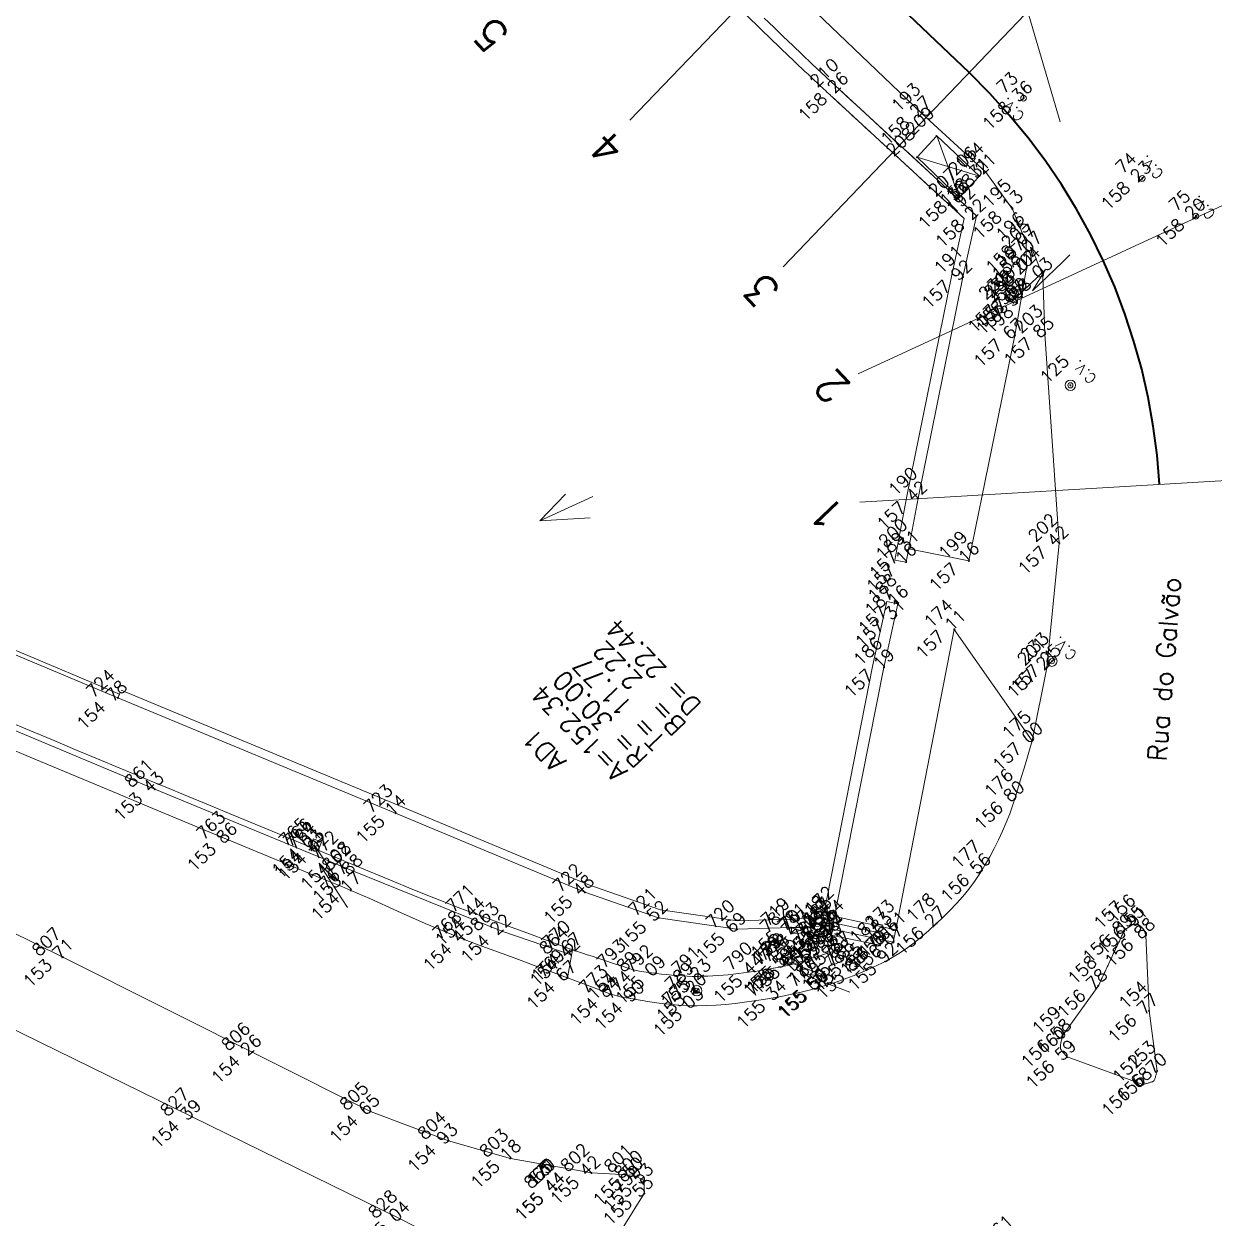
# Model space of a CAD drawing. Header units: millimetres. Extents: x -16 to 1007, y 828 to 1356.
# Drawn here: x 825.4 to 883, y 867.8 to 925.5 of the extents above; entities that cross this region are included whole.
import ezdxf
from ezdxf.enums import TextEntityAlignment as Align

# ---------------------------------------------------------------- set-up
doc = ezdxf.new("R2010")
doc.units = ezdxf.units.MM
doc.header["$LTSCALE"] = 4
doc.linetypes.add('CONTINUOUS1', pattern=[0, 0, 0])
doc.linetypes.add('DGN4', pattern=[16.364154, 8.182077, -4.091038, 0, -4.091038])
doc.layers.get('0').update_dxf_attribs({"linetype": 'CONTINUOUS1', "lineweight": 0})
for name, color, linetype, lineweight in [('10', 7, 'CONTINUOUS1', 0), ('11', 7, 'CONTINUOUS1', 0), ('12', 7, 'CONTINUOUS1', 0), ('13', 7, 'CONTINUOUS1', 0), ('2', 7, 'CONTINUOUS1', 0), ('Level 1', 7, 'Continuous', 0)]:
    doc.layers.add(name, color=color, linetype=linetype, lineweight=lineweight)
for name, color, linetype, lineweight, true_color in [('19', 4, 'CONTINUOUS1', 0, 0x00ffff), ('20', 4, 'CONTINUOUS1', 0, 0x00ffff), ('51', 1, 'CONTINUOUS1', 0, 0xff0000), ('52', 2, 'CONTINUOUS1', 0, 0xffff00), ('53', 3, 'CONTINUOUS1', 0, 0x00ff00), ('6', 2, 'CONTINUOUS1', 0, 0xffff00), ('9', 1, 'CONTINUOUS1', 0, 0xff0000)]:
    doc.layers.add(name, color=color, linetype=linetype, lineweight=lineweight, true_color=true_color)
doc.styles.get("Standard").update_dxf_attribs({"font": 'txt_____.ttf'})

# ---------------------------------------------------------------- blocks, each defined once
blk = doc.blocks.new('anonymous21')
at = {"layer": 'Level 1', "color": 7}
for s, p in [('D= 22.44', (2.8, 2.499)), ('B=  2.22', (2.115, 1.481)), ('T= 11.77', (1.132, 0.771)), ('R= 30.00', (0.223, -0.015)), ('A=152.34', (-0.796, -0.687)), ('AD1 ', (-2.711, -1.296))]:
    blk.add_text(s, height=0.9, rotation=134, dxfattribs=at).set_placement(p, align=Align.CENTER)
blk = doc.blocks.new('anonymous23')
at = {"layer": '11', "color": 7, "flags": 128}
blk.add_lwpolyline([(-1.065, -1.062), (0.374, 0.327), (-0.244, -0.701), (1.194, 0.688), (1.554, 1.035)], dxfattribs=at)
at = {"layer": '11', "color": 7, "linetype": 'CONTINUOUS1'}
blk.add_lwpolyline([(-1.315, -0.804), (-1.385, -1.21), (-0.989, -1.279), (-0.918, -0.874), (-1.315, -0.804)], close=True, dxfattribs=at)
blk.add_circle((-1.152, -1.042), 0.0892, dxfattribs=at)
blk = doc.blocks.new('anonymous24')
at = {"layer": '11', "color": 7, "linetype": 'CONTINUOUS1'}
blk.add_lwpolyline([(-1.285, 0.852), (-1.682, 0.744), (-1.577, 0.356), (-1.18, 0.463), (-1.285, 0.852)], close=True, dxfattribs=at)
at = {"layer": '11', "color": 7, "flags": 128}
blk.add_lwpolyline([(-1.412, 0.516), (0.455, -0.2), (-0.739, -0.075), (1.128, -0.792), (1.595, -0.971)], dxfattribs=at)
at = {"layer": '11', "color": 7, "linetype": 'CONTINUOUS1'}
blk.add_circle((-1.431, 0.604), 0.0892, dxfattribs=at)
blk = doc.blocks.new('anonymous25')
at = {"layer": '11', "color": 7, "linetype": 'CONTINUOUS1'}
blk.add_lwpolyline([(-0.538, 1.444), (-0.923, 1.591), (-1.066, 1.215), (-0.682, 1.068), (-0.538, 1.444)], close=True, dxfattribs=at)
at = {"layer": '11', "color": 7, "flags": 128}
blk.add_lwpolyline([(-0.839, 1.248), (0.25, -0.43), (-0.642, 0.374), (0.447, -1.304), (0.719, -1.723)], dxfattribs=at)
at = {"layer": '11', "color": 7, "linetype": 'CONTINUOUS1'}
blk.add_circle((-0.802, 1.33), 0.0892, dxfattribs=at)
blk = doc.blocks.new('DGN_COMPLEXCHAIN1')
at = {"layer": '10', "color": 7, "linetype": 'CONTINUOUS1'}
for points, knots in [([(848.739, 934.857), (849.164, 934.526), (849.695, 934.112), (850.24, 933.688), (850.366, 933.59), (850.389, 933.572), (850.4, 933.563), (850.404, 933.56), (850.406, 933.559), (850.407, 933.558), (850.407, 933.558), (850.407, 933.558), (850.407, 933.558), (850.407, 933.558), (850.407, 933.557), (850.411, 933.554), (850.416, 933.551), (850.452, 933.524), (850.486, 933.502), (850.558, 933.463), (850.595, 933.446), (850.669, 933.419), (850.707, 933.409), (850.78, 933.393), (850.817, 933.388), (850.887, 933.383), (850.921, 933.382), (850.987, 933.384), (851.018, 933.387), (851.078, 933.394), (851.107, 933.399), (851.162, 933.411), (851.189, 933.417), (851.239, 933.431), (851.264, 933.438), (851.31, 933.453), (851.333, 933.461), (851.398, 933.484), (851.439, 933.501), (851.515, 933.532), (851.551, 933.546), (851.617, 933.574), (851.648, 933.586), (851.703, 933.606), (851.728, 933.615), (851.759, 933.624), (851.768, 933.627), (851.785, 933.631), (851.793, 933.632), (851.805, 933.634), (851.81, 933.635), (851.817, 933.636), (851.819, 933.636), (851.82, 933.636)], [0, 0, 0, 0, 0.5, 0.625, 0.640625, 0.648437, 0.652344, 0.65332, 0.653809, 0.654053, 0.654175, 0.654236, 0.654236, 0.654266, 0.654266, 0.654297, 0.65625, 0.65625, 0.671875, 0.671875, 0.6875, 0.6875, 0.703125, 0.703125, 0.71875, 0.71875, 0.734375, 0.734375, 0.75, 0.75, 0.765625, 0.765625, 0.78125, 0.78125, 0.796875, 0.796875, 0.8125, 0.8125, 0.84375, 0.84375, 0.875, 0.875, 0.90625, 0.90625, 0.9375, 0.9375, 0.953125, 0.953125, 0.96875, 0.96875, 0.984375, 0.984375, 1, 1, 1, 1]), ([(848.739, 934.857), (849.164, 934.526), (849.695, 934.112), (850.24, 933.688), (850.366, 933.59), (850.389, 933.572), (850.4, 933.563), (850.404, 933.56), (850.406, 933.559), (850.407, 933.558), (850.407, 933.558), (850.407, 933.558), (850.407, 933.558), (850.407, 933.558), (850.407, 933.557), (850.411, 933.554), (850.416, 933.551), (850.452, 933.524), (850.486, 933.502), (850.558, 933.463), (850.595, 933.446), (850.669, 933.419), (850.707, 933.409), (850.78, 933.393), (850.817, 933.388), (850.887, 933.383), (850.921, 933.382), (850.987, 933.384), (851.018, 933.387), (851.078, 933.394), (851.107, 933.399), (851.162, 933.411), (851.189, 933.417), (851.239, 933.431), (851.264, 933.438), (851.31, 933.453), (851.333, 933.461), (851.398, 933.484), (851.439, 933.501), (851.515, 933.532), (851.551, 933.546), (851.617, 933.574), (851.648, 933.586), (851.703, 933.606), (851.728, 933.615), (851.759, 933.624), (851.768, 933.627), (851.785, 933.631), (851.793, 933.632), (851.805, 933.634), (851.81, 933.635), (851.817, 933.636), (851.819, 933.636), (851.82, 933.636)], [0, 0, 0, 0, 0.5, 0.625, 0.640625, 0.648437, 0.652344, 0.65332, 0.653809, 0.654053, 0.654175, 0.654236, 0.654236, 0.654266, 0.654266, 0.654297, 0.65625, 0.65625, 0.671875, 0.671875, 0.6875, 0.6875, 0.703125, 0.703125, 0.71875, 0.71875, 0.734375, 0.734375, 0.75, 0.75, 0.765625, 0.765625, 0.78125, 0.78125, 0.796875, 0.796875, 0.8125, 0.8125, 0.84375, 0.84375, 0.875, 0.875, 0.90625, 0.90625, 0.9375, 0.9375, 0.953125, 0.953125, 0.96875, 0.96875, 0.984375, 0.984375, 1, 1, 1, 1]), ([(851.82, 933.636), (851.898, 933.625), (851.973, 933.616), (852.116, 933.599), (852.183, 933.59), (852.308, 933.571), (852.365, 933.561), (852.441, 933.543), (852.464, 933.536), (852.508, 933.523), (852.528, 933.516), (852.563, 933.501), (852.579, 933.494), (852.608, 933.479), (852.62, 933.472), (852.642, 933.456), (852.652, 933.449), (852.662, 933.44), (852.663, 933.439), (852.664, 933.438), (852.665, 933.437), (852.666, 933.436), (852.666, 933.436), (852.667, 933.435), (852.667, 933.435), (852.667, 933.435), (852.674, 933.428), (852.693, 933.41), (852.812, 933.297), (852.924, 933.189), (853.423, 932.71), (853.819, 932.323), (855.005, 931.157), (855.793, 930.373), (856.788, 929.399), (856.988, 929.205), (857.288, 928.914), (857.388, 928.817), (857.501, 928.708), (857.514, 928.696), (857.539, 928.672), (857.552, 928.66), (857.589, 928.624), (857.664, 928.552), (857.739, 928.48), (858.188, 928.047), (858.586, 927.661), (859.781, 926.5), (860.576, 925.723), (862.176, 924.176), (862.98, 923.405), (863.997, 922.453), (864.201, 922.263), (864.432, 922.05), (864.458, 922.027), (864.496, 921.991), (864.509, 921.979), (864.534, 921.956), (864.598, 921.897), (864.764, 921.744), (865.326, 921.226), (867.47, 919.25), (869.513, 917.367), (870.889, 916.099)], [0, 0, 0, 0, 0.007813, 0.007813, 0.015625, 0.015625, 0.023438, 0.023438, 0.027344, 0.027344, 0.03125, 0.03125, 0.035156, 0.035156, 0.039063, 0.039063, 0.042969, 0.042969, 0.043457, 0.043457, 0.043701, 0.043823, 0.043854, 0.043854, 0.043884, 0.043884, 0.043945, 0.044922, 0.046875, 0.0625, 0.0625, 0.125, 0.125, 0.25, 0.25, 0.28125, 0.28125, 0.296875, 0.296875, 0.298828, 0.298828, 0.300781, 0.300781, 0.304688, 0.3125, 0.3125, 0.375, 0.375, 0.5, 0.5, 0.625, 0.625, 0.65625, 0.65625, 0.660156, 0.660156, 0.662109, 0.662109, 0.664063, 0.671875, 0.6875, 0.75, 1, 1, 1, 1]), ([(851.82, 933.636), (851.898, 933.625), (851.973, 933.616), (852.116, 933.599), (852.183, 933.59), (852.308, 933.571), (852.365, 933.561), (852.441, 933.543), (852.464, 933.536), (852.508, 933.523), (852.528, 933.516), (852.563, 933.501), (852.579, 933.494), (852.608, 933.479), (852.62, 933.472), (852.642, 933.456), (852.652, 933.449), (852.662, 933.44), (852.663, 933.439), (852.664, 933.438), (852.665, 933.437), (852.666, 933.436), (852.666, 933.436), (852.667, 933.435), (852.667, 933.435), (852.667, 933.435), (852.674, 933.428), (852.693, 933.41), (852.812, 933.297), (852.924, 933.189), (853.423, 932.71), (853.819, 932.323), (855.005, 931.157), (855.793, 930.373), (856.788, 929.399), (856.988, 929.205), (857.288, 928.914), (857.388, 928.817), (857.501, 928.708), (857.514, 928.696), (857.539, 928.672), (857.552, 928.66), (857.589, 928.624), (857.664, 928.552), (857.739, 928.48), (858.188, 928.047), (858.586, 927.661), (859.781, 926.5), (860.576, 925.723), (862.176, 924.176), (862.98, 923.405), (863.997, 922.453), (864.201, 922.263), (864.432, 922.05), (864.458, 922.027), (864.496, 921.991), (864.509, 921.979), (864.534, 921.956), (864.598, 921.897), (864.764, 921.744), (865.326, 921.226), (867.47, 919.25), (869.513, 917.367), (870.889, 916.099)], [0, 0, 0, 0, 0.007813, 0.007813, 0.015625, 0.015625, 0.023438, 0.023438, 0.027344, 0.027344, 0.03125, 0.03125, 0.035156, 0.035156, 0.039063, 0.039063, 0.042969, 0.042969, 0.043457, 0.043457, 0.043701, 0.043823, 0.043854, 0.043854, 0.043884, 0.043884, 0.043945, 0.044922, 0.046875, 0.0625, 0.0625, 0.125, 0.125, 0.25, 0.25, 0.28125, 0.28125, 0.296875, 0.296875, 0.298828, 0.298828, 0.300781, 0.300781, 0.304688, 0.3125, 0.3125, 0.375, 0.375, 0.5, 0.5, 0.625, 0.625, 0.65625, 0.65625, 0.660156, 0.660156, 0.662109, 0.662109, 0.664063, 0.671875, 0.6875, 0.75, 1, 1, 1, 1])]:
    blk.add_open_spline(points, degree=3, knots=knots, dxfattribs=at)

msp = doc.modelspace()

# ---------------------------------------------------------------- linework, layer by layer
at = {"color": 7, "linetype": 'Continuous', "lineweight": 0}
for p, q in [((867.523, 881.409), (864.576, 882.043)), ((867.584, 881.707), (867.46, 881.115)), ((879.516, 874.232), (875.859, 875.567))]:
    msp.add_line(p, q, dxfattribs=at)
for points in [[(879.668, 881.45), (879.639, 881.531), (879.61, 881.612), (879.606, 881.626), (879.577, 881.689), (879.529, 881.758), (879.471, 881.823), (879.406, 881.885), (879.391, 881.898), (879.336, 881.943), (879.26, 881.98), (879.239, 881.986), (879.177, 881.989), (879.091, 881.974), (879.011, 881.942), (879.009, 881.941), (878.932, 881.901), (878.858, 881.859), (878.787, 881.813), (878.745, 881.783), (878.715, 881.762), (878.647, 881.707), (878.615, 881.662), (878.603, 881.635), (878.566, 881.558), (878.53, 881.48), (878.494, 881.402), (878.457, 881.325), (878.421, 881.247), (878.385, 881.17), (878.348, 881.092), (878.312, 881.014), (878.276, 880.937), (878.239, 880.859), (878.203, 880.781), (878.167, 880.704), (878.13, 880.626), (878.094, 880.549), (878.058, 880.471), (878.021, 880.393), (877.985, 880.316), (877.949, 880.238), (877.912, 880.161), (877.876, 880.083), (877.839, 880.005), (877.803, 879.928), (877.767, 879.85), (877.73, 879.772), (877.694, 879.695), (877.658, 879.617), (877.621, 879.54), (877.585, 879.462), (877.549, 879.384), (877.512, 879.307), (877.476, 879.229), (877.44, 879.151), (877.403, 879.074), (877.367, 878.996), (877.367, 878.996), (877.367, 878.996)], [(875.859, 875.567), (875.832, 875.599), (875.804, 875.631), (875.774, 875.663), (875.743, 875.696), (875.713, 875.728), (875.683, 875.76), (875.654, 875.792), (875.627, 875.824), (875.602, 875.856), (875.581, 875.888), (875.563, 875.92), (875.55, 875.952), (875.547, 875.961), (875.541, 875.985), (875.536, 876.019), (875.534, 876.054), (875.534, 876.091), (875.537, 876.13), (875.542, 876.169), (875.549, 876.209), (875.557, 876.25), (875.567, 876.292), (875.577, 876.334), (875.589, 876.377), (875.601, 876.42), (875.613, 876.463), (875.625, 876.506), (875.637, 876.549), (875.648, 876.591), (875.658, 876.633), (875.667, 876.675), (875.675, 876.716), (875.675, 876.716), (875.675, 876.716)], [(879.516, 874.232), (879.55, 874.241), (879.584, 874.251), (879.619, 874.261), (879.655, 874.271), (879.691, 874.281), (879.727, 874.291), (879.763, 874.301), (879.798, 874.311), (879.832, 874.321), (879.866, 874.331), (879.898, 874.341), (879.928, 874.351), (879.956, 874.361), (879.983, 874.371), (880.005, 874.38), (880.007, 874.381), (880.028, 874.394), (880.048, 874.411), (880.065, 874.434), (880.081, 874.46), (880.095, 874.489), (880.107, 874.521), (880.119, 874.556), (880.13, 874.592), (880.14, 874.63), (880.15, 874.669), (880.16, 874.707), (880.17, 874.746), (880.18, 874.784), (880.191, 874.821), (880.202, 874.856), (880.214, 874.889), (880.214, 874.889), (880.214, 874.889)]]:
    msp.add_lwpolyline(points, dxfattribs=at)
at = {"layer": '10', "color": 7, "linetype": 'CONTINUOUS1'}
for p, q in [((867.584, 881.707), (870.409, 896.235)), ((870.409, 896.235), (874.178, 890.85)), ((874.874, 894.38), (874.178, 890.85)), ((864.651, 882.365), (867.584, 881.707)), ((864.513, 881.75), (864.453, 881.451)), ((879.824, 877.793), (879.668, 881.45)), ((877.361, 878.991), (875.626, 876.568)), ((880.209, 874.883), (879.824, 877.793))]:
    msp.add_line(p, q, dxfattribs=at)
for points in [[(861.224, 925.793), (861.682, 925.349), (862.141, 924.906), (862.6, 924.464), (863.061, 924.024), (863.523, 923.585), (863.988, 923.147), (864.453, 922.712), (864.855, 922.34), (864.921, 922.279), (865.39, 921.847), (865.859, 921.415), (866.328, 920.983), (866.797, 920.55), (867.266, 920.118), (867.735, 919.686), (868.204, 919.254), (868.672, 918.822), (869.141, 918.39), (869.61, 917.958), (870.079, 917.525), (870.548, 917.093), (871.017, 916.661), (871.486, 916.229), (871.486, 916.229), (871.486, 916.229)], [(864.07, 882.301), (862.501, 882.222), (859.925, 882.14), (856.209, 882.685), (852.688, 883.902), (843.556, 887.719), (830.134, 893.295)], [(851.714, 879.39), (852.145, 879.228), (852.577, 879.065), (853.008, 878.903), (853.44, 878.74), (853.792, 878.608), (853.872, 878.579), (854.317, 878.464), (854.773, 878.386), (854.951, 878.356), (855.231, 878.309), (855.69, 878.236), (856.148, 878.171), (856.606, 878.117), (857.065, 878.075), (857.523, 878.049), (857.812, 878.041), (857.982, 878.04), (858.44, 878.048), (858.899, 878.07), (859.357, 878.105), (859.816, 878.152), (860.275, 878.209), (860.733, 878.275), (861.192, 878.348), (861.651, 878.426), (861.864, 878.464), (862.108, 878.509), (862.56, 878.602), (863.008, 878.706), (863.454, 878.819), (863.859, 878.932), (863.899, 878.944), (864.342, 879.077), (864.78, 879.221), (865.213, 879.375), (865.642, 879.54), (866.066, 879.717), (866.487, 879.906), (866.905, 880.109), (867.244, 880.285), (867.32, 880.326), (867.72, 880.562), (868.103, 880.818), (868.471, 881.091), (868.829, 881.38), (869.178, 881.683), (869.523, 881.999), (869.548, 882.022), (869.863, 882.321), (870.193, 882.648), (870.512, 882.981), (870.818, 883.323), (871.11, 883.677), (871.386, 884.045), (871.645, 884.431), (871.738, 884.582), (871.887, 884.833), (872.118, 885.238), (872.338, 885.647), (872.546, 886.06), (872.741, 886.478), (872.922, 886.9), (873.089, 887.328), (873.241, 887.762), (873.328, 888.039), (873.378, 888.202), (873.511, 888.643), (873.645, 889.084), (873.778, 889.526), (873.911, 889.967), (874.045, 890.409), (874.178, 890.85), (874.178, 890.85), (874.178, 890.85)], [(864.317, 880.597), (864.08, 880.521), (863.844, 880.446), (863.607, 880.371), (863.371, 880.296), (863.134, 880.221), (862.898, 880.146), (862.661, 880.071), (862.656, 880.069), (862.422, 880.005), (862.18, 879.952), (861.935, 879.908), (861.691, 879.864), (861.652, 879.857), (861.447, 879.819), (861.203, 879.776), (860.958, 879.735), (860.757, 879.704), (860.712, 879.697), (860.465, 879.66), (860.219, 879.627), (859.972, 879.597), (859.725, 879.57), (859.478, 879.545), (859.23, 879.524), (858.983, 879.505), (858.736, 879.49), (858.489, 879.477), (858.241, 879.468), (858.204, 879.467), (857.994, 879.463), (857.746, 879.464), (857.499, 879.471), (857.251, 879.484), (857.003, 879.501), (856.756, 879.523), (856.508, 879.547), (856.26, 879.575), (856.013, 879.605), (855.979, 879.61), (855.765, 879.636), (855.518, 879.668), (855.272, 879.705), (855.028, 879.752), (854.788, 879.812), (854.665, 879.85), (854.552, 879.887), (854.316, 879.965), (854.081, 880.043), (853.845, 880.12), (853.609, 880.198), (853.374, 880.276), (853.138, 880.354), (852.903, 880.432), (852.667, 880.509), (852.431, 880.587), (852.196, 880.665), (851.96, 880.743), (851.96, 880.743), (851.96, 880.743)]]:
    msp.add_lwpolyline(points, dxfattribs=at)
at = {"layer": '10', "color": 7, "linetype": 'CONTINUOUS1', "flags": 128}
for points in [[(868.839, 921.184), (871.929, 918.35), (873.217, 916.555), (873.884, 914.945), (873.895, 913.698), (873.333, 910.439), (871.113, 899.546), (868.215, 900.125)], [(874.874, 894.38), (875.482, 900.413), (874.786, 910.504), (874.689, 913.346), (874.177, 914.613)], [(849.744, 864.184), (851.316, 862.856), (851.869, 862.658), (852.311, 863.04), (853.456, 865.811), (855.423, 868.962), (855.426, 869.594), (854.904, 869.859), (852.871, 869.961), (848.958, 870.663), (845.967, 871.517), (842.195, 872.931), (827.328, 880.389), (815.467, 886.239), (804.508, 891.606), (794.278, 896.191), (786.772, 899.247), (777.206, 902.752), (768.436, 905.343), (761.55, 907.099), (755.81, 908.415), (755.142, 908.079), (755.553, 907.443), (758.195, 906.727), (771.694, 902.357), (779.234, 899.37), (788.407, 895.125), (793.846, 892.369), (797.481, 890.471), (807.041, 885.74), (818.011, 880.296), (833.565, 872.675), (843.619, 867.744), (846.334, 866.356)], [(867.46, 881.115), (864.513, 881.75)], [(864.453, 881.451), (866.811, 880.966)]]:
    msp.add_lwpolyline(points, dxfattribs=at)
at = {"layer": '11', "color": 7, "linetype": 'CONTINUOUS1'}
for p, q in [((863.335, 881.565), (862.539, 881.807)), ((862.547, 881.54), (863.326, 881.832))]:
    msp.add_line(p, q, dxfattribs=at)
at = {"layer": '11', "color": 7, "flags": 128}
msp.add_lwpolyline([(873.727, 921.891, 0.075, 0.0000075, 1), (873.781, 921.943, 0.075, 0.0000075, 1), (873.727, 921.891, 0.075, 0.0000075, 1)], format="xyseb", dxfattribs=at)
at = {"layer": '11', "color": 7, "linetype": 'CONTINUOUS1'}
msp.add_lwpolyline([(862.547, 881.54), (863.335, 881.565), (863.326, 881.832), (862.539, 881.807), (862.547, 881.54)], close=True, dxfattribs=at)
at = {"layer": '12', "color": 7, "flags": 128}
for points in [[(879.466, 918.014, 0.075, 0.0000075, 1), (879.52, 918.066, 0.075, 0.0000075, 1), (879.466, 918.014, 0.075, 0.0000075, 1)], [(882.057, 916.189, 0.075, 0.0000075, 1), (882.111, 916.242, 0.075, 0.0000075, 1), (882.057, 916.189, 0.075, 0.0000075, 1)]]:
    msp.add_lwpolyline(points, format="xyseb", dxfattribs=at)
at = {"layer": '13', "linetype": 'Continuous', "lineweight": 0}
for points in [[(864.837, 922.323, 1), (864.873, 922.357, 1), (864.837, 922.323, 1)], [(873.736, 921.899, 1), (873.772, 921.934, 1), (873.736, 921.899, 1)], [(868.821, 921.167, 1), (868.857, 921.201, 1), (868.821, 921.167, 1)], [(871.6, 918.136, 1), (871.636, 918.171, 1), (871.6, 918.136, 1)], [(871.911, 918.332, 1), (871.946, 918.367, 1), (871.911, 918.332, 1)], [(879.475, 918.023, 1), (879.511, 918.057, 1), (879.475, 918.023, 1)], [(870.633, 917.103, 1), (870.669, 917.137, 1), (870.633, 917.103, 1)], [(873.199, 916.537, 1), (873.235, 916.572, 1), (873.199, 916.537, 1)], [(871.462, 916.206, 1), (871.498, 916.241, 1), (871.462, 916.206, 1)], [(882.066, 916.198, 1), (882.102, 916.233, 1), (882.066, 916.198, 1)], [(873.866, 914.927, 1), (873.902, 914.962, 1), (873.866, 914.927, 1)], [(874.159, 914.595, 1), (874.195, 914.63, 1), (874.159, 914.595, 1)], [(873.877, 913.68, 1), (873.913, 913.715, 1), (873.877, 913.68, 1)], [(870.807, 913.252, 1), (870.843, 913.287, 1), (870.807, 913.252, 1)], [(874.671, 913.328, 1), (874.707, 913.363, 1), (874.671, 913.328, 1)], [(873.353, 912.23, 1), (873.389, 912.264, 1), (873.353, 912.23, 1)], [(873.5, 912.418, 1), (873.536, 912.453, 1), (873.5, 912.418, 1)], [(873.033, 912.081, 1), (873.069, 912.116, 1), (873.033, 912.081, 1)], [(873.427, 911.997, 1), (873.463, 912.032, 1), (873.427, 911.997, 1)], [(874.768, 910.487, 1), (874.804, 910.521, 1), (874.768, 910.487, 1)], [(873.315, 910.422, 1), (873.351, 910.456, 1), (873.315, 910.422, 1)], [(868.64, 902.561, 1), (868.676, 902.596, 1), (868.64, 902.561, 1)], [(868.197, 900.108, 1), (868.233, 900.143, 1), (868.197, 900.108, 1)], [(875.464, 900.395, 1), (875.5, 900.43, 1), (875.464, 900.395, 1)], [(868.056, 899.473, 1), (868.092, 899.508, 1), (868.056, 899.473, 1)], [(871.095, 899.529, 1), (871.131, 899.563, 1), (871.095, 899.529, 1)], [(867.667, 897.45, 1), (867.703, 897.485, 1), (867.667, 897.45, 1)], [(867.519, 896.788, 1), (867.555, 896.823, 1), (867.519, 896.788, 1)], [(870.391, 896.217, 1), (870.427, 896.252, 1), (870.391, 896.217, 1)], [(866.986, 894.386, 1), (867.022, 894.421, 1), (866.986, 894.386, 1)], [(874.856, 894.363, 1), (874.892, 894.397, 1), (874.856, 894.363, 1)], [(875.107, 894.682, 1), (875.143, 894.717, 1), (875.107, 894.682, 1)], [(829.963, 892.909, 1), (829.999, 892.943, 1), (829.963, 892.909, 1)], [(874.16, 890.833, 1), (874.196, 890.867, 1), (874.16, 890.833, 1)], [(831.746, 888.492, 1), (831.782, 888.527, 1), (831.746, 888.492, 1)], [(873.311, 888.021, 1), (873.346, 888.056, 1), (873.311, 888.021, 1)], [(843.384, 887.332, 1), (843.42, 887.367, 1), (843.384, 887.332, 1)], [(835.298, 886.046, 1), (835.334, 886.081, 1), (835.298, 886.046, 1)], [(839.278, 885.712, 1), (839.314, 885.747, 1), (839.278, 885.712, 1)], [(839.485, 885.695, 1), (839.521, 885.729, 1), (839.485, 885.695, 1)], [(839.666, 885.564, 1), (839.702, 885.598, 1), (839.666, 885.564, 1)], [(840.742, 885.097, 1), (840.777, 885.131, 1), (840.742, 885.097, 1)], [(841.355, 884.523, 1), (841.391, 884.558, 1), (841.355, 884.523, 1)], [(871.72, 884.565, 1), (871.756, 884.599, 1), (871.72, 884.565, 1)], [(841.216, 883.605, 1), (841.252, 883.639, 1), (841.216, 883.605, 1)], [(852.528, 883.51, 1), (852.564, 883.545, 1), (852.528, 883.51, 1)], [(847.281, 882.454, 1), (847.317, 882.488, 1), (847.281, 882.454, 1)], [(856.096, 882.277, 1), (856.132, 882.312, 1), (856.096, 882.277, 1)], [(864.633, 882.348, 1), (864.669, 882.383, 1), (864.633, 882.348, 1)], [(848.527, 881.626, 1), (848.563, 881.66, 1), (848.527, 881.626, 1)], [(859.884, 881.721, 1), (859.92, 881.756, 1), (859.884, 881.721, 1)], [(862.499, 881.805, 1), (862.535, 881.84, 1), (862.499, 881.805, 1)], [(864.202, 881.89, 1), (864.238, 881.925, 1), (864.202, 881.89, 1)], [(864.494, 881.772, 1), (864.53, 881.807, 1), (864.494, 881.772, 1)], [(864.495, 881.732, 1), (864.531, 881.767, 1), (864.495, 881.732, 1)], [(864.528, 881.854, 1), (864.564, 881.889, 1), (864.528, 881.854, 1)], [(867.566, 881.69, 1), (867.602, 881.724, 1), (867.566, 881.69, 1)], [(869.53, 882.004, 1), (869.566, 882.039, 1), (869.53, 882.004, 1)], [(878.592, 881.639, 1), (878.628, 881.674, 1), (878.592, 881.639, 1)], [(879.219, 881.953, 1), (879.255, 881.988, 1), (879.219, 881.953, 1)], [(846.701, 881.23, 1), (846.737, 881.264, 1), (846.701, 881.23, 1)], [(862.529, 881.523, 1), (862.565, 881.558, 1), (862.529, 881.523, 1)], [(863.317, 881.548, 1), (863.353, 881.583, 1), (863.317, 881.548, 1)], [(864.021, 881.062, 1), (864.057, 881.097, 1), (864.021, 881.062, 1)], [(864.436, 881.434, 1), (864.471, 881.468, 1), (864.436, 881.434, 1)], [(864.509, 881.235, 1), (864.545, 881.27, 1), (864.509, 881.235, 1)], [(867.442, 881.098, 1), (867.478, 881.133, 1), (867.442, 881.098, 1)], [(879.65, 881.433, 1), (879.686, 881.468, 1), (879.65, 881.433, 1)], [(851.867, 880.491, 1), (851.903, 880.526, 1), (851.867, 880.491, 1)], [(851.942, 880.725, 1), (851.978, 880.76, 1), (851.942, 880.725, 1)], [(864.735, 880.723, 1), (864.771, 880.758, 1), (864.735, 880.723, 1)], [(866.793, 880.949, 1), (866.829, 880.983, 1), (866.793, 880.949, 1)], [(827.31, 880.371, 1), (827.346, 880.406, 1), (827.31, 880.371, 1)], [(862.165, 880.003, 1), (862.201, 880.038, 1), (862.165, 880.003, 1)], [(862.317, 880.135, 1), (862.353, 880.17, 1), (862.317, 880.135, 1)], [(862.559, 880.11, 1), (862.595, 880.145, 1), (862.559, 880.11, 1)], [(864.938, 880.166, 1), (864.974, 880.2, 1), (864.938, 880.166, 1)], [(865.545, 880.238, 1), (865.581, 880.272, 1), (865.545, 880.238, 1)], [(865.682, 879.858, 1), (865.718, 879.893, 1), (865.682, 879.858, 1)], [(867.226, 880.268, 1), (867.262, 880.302, 1), (867.226, 880.268, 1)], [(851.696, 879.373, 1), (851.732, 879.408, 1), (851.696, 879.373, 1)], [(854.648, 879.832, 1), (854.683, 879.867, 1), (854.648, 879.832, 1)], [(855.961, 879.592, 1), (855.997, 879.627, 1), (855.961, 879.592, 1)], [(858.186, 879.449, 1), (858.222, 879.484, 1), (858.186, 879.449, 1)], [(860.739, 879.686, 1), (860.775, 879.721, 1), (860.739, 879.686, 1)], [(857.94, 878.752, 1), (857.976, 878.787, 1), (857.94, 878.752, 1)], [(863.784, 878.918, 1), (863.82, 878.952, 1), (863.784, 878.918, 1)], [(863.841, 878.915, 1), (863.877, 878.949, 1), (863.841, 878.915, 1)], [(877.343, 878.973, 1), (877.379, 879.008, 1), (877.343, 878.973, 1)], [(853.774, 878.59, 1), (853.81, 878.625, 1), (853.774, 878.59, 1)], [(854.933, 878.339, 1), (854.969, 878.374, 1), (854.933, 878.339, 1)], [(861.846, 878.447, 1), (861.882, 878.481, 1), (861.846, 878.447, 1)], [(857.794, 878.024, 1), (857.829, 878.058, 1), (857.794, 878.024, 1)], [(879.806, 877.776, 1), (879.841, 877.81, 1), (879.806, 877.776, 1)], [(875.608, 876.551, 1), (875.644, 876.586, 1), (875.608, 876.551, 1)], [(836.469, 875.795, 1), (836.505, 875.83, 1), (836.469, 875.795, 1)], [(875.835, 875.545, 1), (875.871, 875.579, 1), (875.835, 875.545, 1)], [(880.191, 874.866, 1), (880.227, 874.901, 1), (880.191, 874.866, 1)], [(879.498, 874.214, 1), (879.534, 874.249, 1), (879.498, 874.214, 1)], [(833.547, 872.657, 1), (833.583, 872.692, 1), (833.547, 872.657, 1)], [(842.177, 872.914, 1), (842.213, 872.949, 1), (842.177, 872.914, 1)], [(845.949, 871.5, 1), (845.984, 871.534, 1), (845.949, 871.5, 1)], [(848.94, 870.645, 1), (848.976, 870.68, 1), (848.94, 870.645, 1)], [(852.853, 869.943, 1), (852.889, 869.978, 1), (852.853, 869.943, 1)], [(854.886, 869.841, 1), (854.921, 869.876, 1), (854.886, 869.841, 1)], [(855.408, 869.577, 1), (855.444, 869.612, 1), (855.408, 869.577, 1)], [(851.128, 869.165, 1), (851.164, 869.2, 1), (851.128, 869.165, 1)], [(851.136, 869.158, 1), (851.172, 869.193, 1), (851.136, 869.158, 1)], [(851.138, 869.16, 1), (851.174, 869.195, 1), (851.138, 869.16, 1)], [(855.405, 868.944, 1), (855.441, 868.979, 1), (855.405, 868.944, 1)]]:
    msp.add_lwpolyline(points, format="xyb", dxfattribs=at)
at = {"layer": '19', "color": 5, "linetype": 'CONTINUOUS1', "true_color": 0x0000ff}
msp.add_line((851.714, 879.39), (851.96, 880.743), dxfattribs=at)
at = {"layer": '19', "color": 5, "linetype": 'Continuous', "true_color": 0x0000ff}
msp.add_lwpolyline([(764.739, 912.939), (768.912, 911.804), (776.404, 909.993), (785.362, 907.308), (796.657, 903.127), (808.65, 898.145), (821.158, 892.963), (831.764, 888.51), (841.373, 884.541), (848.545, 881.643), (851.885, 880.509)], dxfattribs=at)
at = {"layer": '19', "color": 5, "linetype": 'CONTINUOUS1', "true_color": 0x0000ff}
for points in [[(824.643, 891.801), (825.731, 891.346), (826.819, 890.892), (827.907, 890.438), (828.995, 889.984), (830.083, 889.53), (831.171, 889.077), (831.933, 888.76), (832.26, 888.624), (833.349, 888.172), (834.438, 887.721), (835.527, 887.271), (836.617, 886.821), (837.707, 886.372), (838.797, 885.922), (839.887, 885.473), (840.763, 885.112), (840.977, 885.024), (842.066, 884.572), (843.155, 884.119), (844.245, 883.67), (845.338, 883.228), (846.435, 882.798), (847.299, 882.471), (847.539, 882.382), (848.644, 881.972), (849.749, 881.562), (850.855, 881.153), (851.96, 880.743), (851.96, 880.743), (851.96, 880.743)], [(851.714, 879.39), (850.334, 879.903), (848.954, 880.416), (847.575, 880.929), (846.719, 881.247), (846.197, 881.447), (844.841, 882.018), (843.498, 882.622), (842.155, 883.228), (841.234, 883.622), (840.8, 883.802), (839.439, 884.363), (838.078, 884.923), (836.717, 885.483), (835.357, 886.047), (835.316, 886.064), (833.998, 886.613), (832.64, 887.18), (831.281, 887.747), (829.923, 888.315), (828.566, 888.883), (827.208, 889.451), (825.85, 890.019), (824.491, 890.586)]]:
    msp.add_lwpolyline(points, dxfattribs=at)
at = {"layer": '2', "color": 7}
for p, q in [((871.486, 916.229), (864.855, 922.34)), ((870.889, 916.099), (864.517, 921.972))]:
    msp.add_line(p, q, dxfattribs=at)
at = {"layer": '2', "color": 7, "flags": 128}
for points in [[(867.533, 899.592), (868.118, 902.685), (870.287, 913.384), (870.889, 916.099)], [(868.074, 899.49), (868.658, 902.579), (870.825, 913.27), (871.48, 916.224)], [(830.058, 893.11), (825.024, 895.229), (815.665, 899.132), (806.617, 902.92), (799.434, 905.938), (794.194, 908.173), (792.656, 911.671)], [(829.981, 892.926), (824.947, 895.044), (815.589, 898.947), (806.539, 902.736), (799.356, 905.753), (794.042, 908.02), (792.473, 911.591)], [(868.074, 899.49), (867.533, 899.592)], [(864.07, 882.301), (866.465, 894.516), (867, 896.923), (867.148, 897.587)], [(864.512, 881.79), (867.004, 894.403), (867.537, 896.805), (867.685, 897.468)], [(867.685, 897.468), (867.148, 897.587)], [(829.981, 892.926), (830.077, 893.157)], [(829.981, 892.926), (830.058, 893.11)], [(864.539, 881.924), (862.517, 881.823), (859.902, 881.739), (856.114, 882.295), (852.546, 883.528), (843.402, 887.35), (829.981, 892.926)], [(864.393, 881.63), (863.905, 881.456)], [(864.512, 881.79), (864.22, 881.908)], [(864.527, 881.253), (864.393, 881.63)], [(864.039, 881.079), (863.905, 881.456)], [(864.527, 881.253), (864.039, 881.079)], [(864.753, 880.741), (864.283, 880.57)], [(864.283, 880.57), (864.486, 880.012)], [(864.753, 880.741), (864.956, 880.183)], [(864.956, 880.183), (864.486, 880.012)], [(865.563, 880.255), (865.14, 880.101)], [(865.14, 880.101), (865.277, 879.722)], [(865.563, 880.255), (865.7, 879.876)], [(865.7, 879.876), (865.277, 879.722)]]:
    msp.add_lwpolyline(points, dxfattribs=at)
at = {"layer": '20', "color": 1, "linetype": 'Continuous', "lineweight": 13, "true_color": 0xff0000}
for p, q in [((870.234, 938.823), (875.517, 920.783)), ((871.542, 938.414), (854.728, 920.848)), ((868.839, 921.184), (853.724, 935.652)), ((862.13, 913.762), (876.169, 928.428)), ((865.76, 908.596), (883.786, 916.931)), ((865.837, 902.395), (883.843, 903.459)), ((850.375, 901.482), (851.612, 902.774)), ((850.375, 901.482), (852.932, 902.664)), ((850.375, 901.482), (852.811, 901.626))]:
    msp.add_line(p, q, dxfattribs=at)
at = {"layer": '20', "color": 1, "linetype": 'DGN4', "lineweight": 40, "true_color": 0xff0000}
msp.add_line((871.12, 923.153), (858.235, 935.487), dxfattribs=at)
msp.add_ellipse((850.375, 901.482), major_axis=(20.745, 21.672), ratio=1, start_param=5.534952, end_param=6.283185, dxfattribs=at)
at = {"layer": '51', "linetype": 'Continuous', "lineweight": 0}
for points in [[(873.736, 921.899, 1), (873.772, 921.934, 1), (873.736, 921.899, 1)], [(879.475, 918.023, 1), (879.511, 918.057, 1), (879.475, 918.023, 1)], [(882.066, 916.198, 1), (882.102, 916.233, 1), (882.066, 916.198, 1)], [(829.963, 892.909, 1), (829.999, 892.943, 1), (829.963, 892.909, 1)], [(843.384, 887.332, 1), (843.42, 887.367, 1), (843.384, 887.332, 1)], [(835.298, 886.046, 1), (835.334, 886.081, 1), (835.298, 886.046, 1)], [(839.278, 885.712, 1), (839.314, 885.747, 1), (839.278, 885.712, 1)], [(839.485, 885.695, 1), (839.521, 885.729, 1), (839.485, 885.695, 1)], [(839.666, 885.564, 1), (839.702, 885.598, 1), (839.666, 885.564, 1)], [(840.742, 885.097, 1), (840.777, 885.131, 1), (840.742, 885.097, 1)], [(841.216, 883.605, 1), (841.252, 883.639, 1), (841.216, 883.605, 1)], [(852.528, 883.51, 1), (852.564, 883.545, 1), (852.528, 883.51, 1)], [(847.281, 882.454, 1), (847.317, 882.488, 1), (847.281, 882.454, 1)], [(856.096, 882.277, 1), (856.132, 882.312, 1), (856.096, 882.277, 1)], [(859.884, 881.721, 1), (859.92, 881.756, 1), (859.884, 881.721, 1)], [(862.499, 881.805, 1), (862.535, 881.84, 1), (862.499, 881.805, 1)], [(864.202, 881.89, 1), (864.238, 881.925, 1), (864.202, 881.89, 1)], [(864.494, 881.772, 1), (864.53, 881.807, 1), (864.494, 881.772, 1)], [(846.701, 881.23, 1), (846.737, 881.264, 1), (846.701, 881.23, 1)], [(862.529, 881.523, 1), (862.565, 881.558, 1), (862.529, 881.523, 1)], [(863.317, 881.548, 1), (863.353, 881.583, 1), (863.317, 881.548, 1)], [(864.021, 881.062, 1), (864.057, 881.097, 1), (864.021, 881.062, 1)], [(864.509, 881.235, 1), (864.545, 881.27, 1), (864.509, 881.235, 1)], [(851.942, 880.725, 1), (851.978, 880.76, 1), (851.942, 880.725, 1)], [(864.735, 880.723, 1), (864.771, 880.758, 1), (864.735, 880.723, 1)], [(862.165, 880.003, 1), (862.201, 880.038, 1), (862.165, 880.003, 1)], [(862.317, 880.135, 1), (862.353, 880.17, 1), (862.317, 880.135, 1)], [(862.559, 880.11, 1), (862.595, 880.145, 1), (862.559, 880.11, 1)], [(864.938, 880.166, 1), (864.974, 880.2, 1), (864.938, 880.166, 1)], [(865.545, 880.238, 1), (865.581, 880.272, 1), (865.545, 880.238, 1)], [(865.682, 879.858, 1), (865.718, 879.893, 1), (865.682, 879.858, 1)], [(851.696, 879.373, 1), (851.732, 879.408, 1), (851.696, 879.373, 1)], [(854.648, 879.832, 1), (854.683, 879.867, 1), (854.648, 879.832, 1)], [(855.961, 879.592, 1), (855.997, 879.627, 1), (855.961, 879.592, 1)], [(858.186, 879.449, 1), (858.222, 879.484, 1), (858.186, 879.449, 1)], [(860.739, 879.686, 1), (860.775, 879.721, 1), (860.739, 879.686, 1)], [(857.94, 878.752, 1), (857.976, 878.787, 1), (857.94, 878.752, 1)], [(863.841, 878.915, 1), (863.877, 878.949, 1), (863.841, 878.915, 1)], [(853.774, 878.59, 1), (853.81, 878.625, 1), (853.774, 878.59, 1)], [(854.933, 878.339, 1), (854.969, 878.374, 1), (854.933, 878.339, 1)], [(861.846, 878.447, 1), (861.882, 878.481, 1), (861.846, 878.447, 1)], [(857.794, 878.024, 1), (857.829, 878.058, 1), (857.794, 878.024, 1)], [(855.408, 869.577, 1), (855.444, 869.612, 1), (855.408, 869.577, 1)], [(855.405, 868.944, 1), (855.441, 868.979, 1), (855.405, 868.944, 1)]]:
    msp.add_lwpolyline(points, format="xyb", dxfattribs=at)
at = {"layer": '52', "linetype": 'Continuous', "lineweight": 0}
for points in [[(868.821, 921.167, 1), (868.857, 921.201, 1), (868.821, 921.167, 1)], [(871.911, 918.332, 1), (871.946, 918.367, 1), (871.911, 918.332, 1)], [(873.199, 916.537, 1), (873.235, 916.572, 1), (873.199, 916.537, 1)], [(871.462, 916.206, 1), (871.498, 916.241, 1), (871.462, 916.206, 1)], [(873.866, 914.927, 1), (873.902, 914.962, 1), (873.866, 914.927, 1)], [(873.877, 913.68, 1), (873.913, 913.715, 1), (873.877, 913.68, 1)], [(870.807, 913.252, 1), (870.843, 913.287, 1), (870.807, 913.252, 1)], [(873.315, 910.422, 1), (873.351, 910.456, 1), (873.315, 910.422, 1)], [(876.001, 908.02, 1), (876.037, 908.055, 1), (876.001, 908.02, 1)], [(868.64, 902.561, 1), (868.676, 902.596, 1), (868.64, 902.561, 1)], [(868.197, 900.108, 1), (868.233, 900.143, 1), (868.197, 900.108, 1)], [(868.056, 899.473, 1), (868.092, 899.508, 1), (868.056, 899.473, 1)], [(871.095, 899.529, 1), (871.131, 899.563, 1), (871.095, 899.529, 1)], [(867.667, 897.45, 1), (867.703, 897.485, 1), (867.667, 897.45, 1)], [(867.519, 896.788, 1), (867.555, 896.823, 1), (867.519, 896.788, 1)], [(870.391, 896.217, 1), (870.427, 896.252, 1), (870.391, 896.217, 1)], [(866.986, 894.386, 1), (867.022, 894.421, 1), (866.986, 894.386, 1)], [(874.16, 890.833, 1), (874.196, 890.867, 1), (874.16, 890.833, 1)], [(831.746, 888.492, 1), (831.782, 888.527, 1), (831.746, 888.492, 1)], [(873.311, 888.021, 1), (873.346, 888.056, 1), (873.311, 888.021, 1)], [(841.355, 884.523, 1), (841.391, 884.558, 1), (841.355, 884.523, 1)], [(871.72, 884.565, 1), (871.756, 884.599, 1), (871.72, 884.565, 1)], [(864.633, 882.348, 1), (864.669, 882.383, 1), (864.633, 882.348, 1)], [(848.527, 881.626, 1), (848.563, 881.66, 1), (848.527, 881.626, 1)], [(864.495, 881.732, 1), (864.531, 881.767, 1), (864.495, 881.732, 1)], [(864.528, 881.854, 1), (864.564, 881.889, 1), (864.528, 881.854, 1)], [(867.566, 881.69, 1), (867.602, 881.724, 1), (867.566, 881.69, 1)], [(869.53, 882.004, 1), (869.566, 882.039, 1), (869.53, 882.004, 1)], [(878.592, 881.639, 1), (878.628, 881.674, 1), (878.592, 881.639, 1)], [(879.219, 881.953, 1), (879.255, 881.988, 1), (879.219, 881.953, 1)], [(864.436, 881.434, 1), (864.471, 881.468, 1), (864.436, 881.434, 1)], [(867.442, 881.098, 1), (867.478, 881.133, 1), (867.442, 881.098, 1)], [(879.65, 881.433, 1), (879.686, 881.468, 1), (879.65, 881.433, 1)], [(851.867, 880.491, 1), (851.903, 880.526, 1), (851.867, 880.491, 1)], [(866.793, 880.949, 1), (866.829, 880.983, 1), (866.793, 880.949, 1)], [(827.31, 880.371, 1), (827.346, 880.406, 1), (827.31, 880.371, 1)], [(867.226, 880.268, 1), (867.262, 880.302, 1), (867.226, 880.268, 1)], [(863.784, 878.918, 1), (863.82, 878.952, 1), (863.784, 878.918, 1)], [(877.343, 878.973, 1), (877.379, 879.008, 1), (877.343, 878.973, 1)], [(879.806, 877.776, 1), (879.841, 877.81, 1), (879.806, 877.776, 1)], [(875.608, 876.551, 1), (875.644, 876.586, 1), (875.608, 876.551, 1)], [(836.469, 875.795, 1), (836.505, 875.83, 1), (836.469, 875.795, 1)], [(875.835, 875.545, 1), (875.871, 875.579, 1), (875.835, 875.545, 1)], [(880.191, 874.866, 1), (880.227, 874.901, 1), (880.191, 874.866, 1)], [(879.498, 874.214, 1), (879.534, 874.249, 1), (879.498, 874.214, 1)], [(833.547, 872.657, 1), (833.583, 872.692, 1), (833.547, 872.657, 1)], [(842.177, 872.914, 1), (842.213, 872.949, 1), (842.177, 872.914, 1)], [(845.949, 871.5, 1), (845.984, 871.534, 1), (845.949, 871.5, 1)], [(848.94, 870.645, 1), (848.976, 870.68, 1), (848.94, 870.645, 1)], [(852.853, 869.943, 1), (852.889, 869.978, 1), (852.853, 869.943, 1)], [(854.886, 869.841, 1), (854.921, 869.876, 1), (854.886, 869.841, 1)], [(851.128, 869.165, 1), (851.164, 869.2, 1), (851.128, 869.165, 1)], [(851.136, 869.158, 1), (851.172, 869.193, 1), (851.136, 869.158, 1)], [(851.138, 869.16, 1), (851.174, 869.195, 1), (851.138, 869.16, 1)]]:
    msp.add_lwpolyline(points, format="xyb", dxfattribs=at)
at = {"layer": '53', "linetype": 'Continuous', "lineweight": 0}
for points in [[(864.837, 922.323, 1), (864.873, 922.357, 1), (864.837, 922.323, 1)], [(869.528, 920.065, 1), (869.564, 920.099, 1), (869.528, 920.065, 1)], [(868.592, 919.047, 1), (868.628, 919.081, 1), (868.592, 919.047, 1)], [(871.6, 918.136, 1), (871.636, 918.171, 1), (871.6, 918.136, 1)], [(870.633, 917.103, 1), (870.669, 917.137, 1), (870.633, 917.103, 1)], [(874.159, 914.595, 1), (874.195, 914.63, 1), (874.159, 914.595, 1)], [(874.671, 913.328, 1), (874.707, 913.363, 1), (874.671, 913.328, 1)], [(873.353, 912.23, 1), (873.389, 912.264, 1), (873.353, 912.23, 1)], [(873.5, 912.418, 1), (873.536, 912.453, 1), (873.5, 912.418, 1)], [(873.033, 912.081, 1), (873.069, 912.116, 1), (873.033, 912.081, 1)], [(873.427, 911.997, 1), (873.463, 912.032, 1), (873.427, 911.997, 1)], [(874.768, 910.487, 1), (874.804, 910.521, 1), (874.768, 910.487, 1)], [(875.464, 900.395, 1), (875.5, 900.43, 1), (875.464, 900.395, 1)], [(874.856, 894.363, 1), (874.892, 894.397, 1), (874.856, 894.363, 1)], [(875.107, 894.682, 1), (875.143, 894.717, 1), (875.107, 894.682, 1)], [(851.111, 869.134, 1), (851.201, 869.221, 1), (851.111, 869.134, 1)]]:
    msp.add_lwpolyline(points, format="xyb", dxfattribs=at)
at = {"layer": '6', "color": 7, "linetype": 'CONTINUOUS1'}
for p, q in [((869.564, 920.099), (870.651, 917.12)), ((871.618, 918.153), (868.61, 919.064))]:
    msp.add_line(p, q, dxfattribs=at)
at = {"layer": '6', "color": 7, "linetype": 'Continuous', "lineweight": 13}
msp.add_line((871.618, 918.153), (869.564, 920.099), dxfattribs=at)
msp.add_lwpolyline([(871.618, 918.153), (870.651, 917.12), (868.61, 919.064), (869.546, 920.082)], dxfattribs=at)
at = {"layer": '9', "color": 7}
for centre, radius in [((876.019, 908.038), 0.25), ((876.019, 908.038), 0.125), ((875.125, 894.699), 0.25), ((875.125, 894.699), 0.125), ((857.958, 878.769), 0.25), ((857.958, 878.769), 0.125)]:
    msp.add_circle(centre, radius, dxfattribs=at)
at = {"layer": 'Level 1', "color": 7}
for centre in [(873.754, 921.917), (879.493, 918.04), (882.084, 916.215)]:
    msp.add_circle(centre, 0.138, dxfattribs=at)

# ---------------------------------------------------------------- block references
at = {"color": 7, "linetype": 'Continuous', "lineweight": 0}
for name, p in [('anonymous23', (874.436, 913.309)), ('anonymous21', (853.39, 892.225)), ('anonymous25', (840.362, 884.514)), ('anonymous24', (863.76, 879.665))]:
    msp.add_blockref(name, p, dxfattribs=at)
at = {"layer": '10', "color": 7, "linetype": 'CONTINUOUS1'}
msp.add_blockref('DGN_COMPLEXCHAIN1', (0, 0), dxfattribs=at)

# ---------------------------------------------------------------- texts
at = {"layer": '12', "color": 7}
for p in [(873.396, 921.543), (880.119, 918.751), (882.626, 916.8), (876.879, 908.857), (875.924, 895.493)]:
    msp.add_text('C.V.', height=0.5, rotation=134, dxfattribs=at).set_placement(p, align=Align.CENTER)
at = {"layer": '13', "linetype": 'Continuous', "lineweight": 0}
for s, p in [('158 26 ', (864.43, 921.929)), ('158 36 ', (873.328, 921.506)), ('158 27 ', (868.413, 920.773)), ('158 21 ', (871.575, 918.008)), ('158 31 ', (871.265, 917.812)), ('158 23 ', (879.068, 917.629)), ('158 32 ', (870.226, 916.709)), ('158 13 ', (872.864, 916.213)), ('158 22 ', (871.055, 915.813)), ('158 20 ', (881.695, 915.839)), ('158 07 ', (873.494, 914.569)), ('158 07 ', (873.788, 914.237)), ('157 92 ', (870.4, 912.859)), ('158 02 ', (873.506, 913.322)), ('158 03 ', (874.299, 912.97)), ('157 96 ', (872.625, 911.688)), ('158 07 ', (872.982, 911.871)), ('157 97 ', (873.019, 911.604)), ('157 99 ', (873.093, 912.025)), ('157 67 ', (872.908, 910.028)), ('157 85 ', (874.361, 910.093)), ('157 42 ', (868.233, 902.168)), ('157 31 ', (867.862, 899.784)), ('157 42 ', (875.056, 900.002)), ('157 16 ', (867.72, 899.149)), ('157 16 ', (870.76, 899.205)), ('157 16 ', (867.331, 897.126)), ('157 31 ', (867.184, 896.464)), ('157 11 ', (870.106, 895.942)), ('157 25 ', (874.7, 894.288)), ('157 19 ', (866.65, 894.062)), ('157 21 ', (874.52, 894.039)), ('154 78 ', (829.556, 892.515)), ('157 00 ', (873.825, 890.509)), ('153 43 ', (831.339, 888.099)), ('156 80 ', (872.939, 887.663)), ('155 14 ', (843.049, 887.008)), ('153 86 ', (834.89, 885.653)), ('154 01 ', (838.978, 885.423)), ('154 23 ', (839.077, 885.301)), ('154 02 ', (839.294, 885.205)), ('154 08 ', (840.37, 884.738)), ('153 88 ', (840.948, 884.13)), ('156 56 ', (871.313, 884.171)), ('154 17 ', (840.881, 883.281)), ('155 48 ', (852.121, 883.117)), ('154 44 ', (846.874, 882.06)), ('155 52 ', (855.689, 881.884)), ('156 64 ', (864.225, 881.955)), ('156 27 ', (869.122, 881.611)), ('156 91 ', (878.884, 881.629)), ('154 22 ', (848.119, 881.232)), ('155 69 ', (859.477, 881.328)), ('155 70 ', (862.128, 881.447)), ('155 71 ', (862.194, 881.199)), ('155 73 ', (862.909, 881.155)), ('155 93 ', (863.795, 881.497)), ('155 83 ', (864.028, 881.04)), ('155 89 ', (864.087, 881.379)), ('156 22 ', (864.121, 881.461)), ('156 02 ', (864.124, 881.374)), ('156 61 ', (867.231, 881.366)), ('156 89 ', (878.184, 881.246)), ('156 88 ', (879.242, 881.039)), ('154 45 ', (846.294, 880.836)), ('155 81 ', (863.685, 880.738)), ('155 83 ', (864.101, 880.842)), ('156 00 ', (866.458, 880.625)), ('156 07 ', (867.071, 880.739)), ('153 71 ', (826.974, 880.048)), ('154 42 ', (851.459, 880.098)), ('154 67 ', (851.535, 880.332)), ('155 81 ', (864.4, 880.399)), ('155 85 ', (865.137, 879.844)), ('155 92 ', (866.818, 879.874)), ('154 89 ', (854.24, 879.439)), ('155 44 ', (860.332, 879.293)), ('155 59 ', (861.757, 879.61)), ('155 82 ', (861.91, 879.742)), ('155 65 ', (862.152, 879.716)), ('155 81 ', (864.603, 879.842)), ('155 88 ', (865.275, 879.465)), ('154 67 ', (851.288, 878.98)), ('155 09 ', (855.59, 879.234)), ('155 23 ', (857.779, 879.056)), ('154 84 ', (853.367, 878.197)), ('155 20 ', (857.568, 878.393)), ('155 50 ', (863.413, 878.559)), ('155 50 ', (863.47, 878.556)), ('156 78 ', (876.936, 878.58)), ('154 90 ', (854.561, 877.98)), ('155 03 ', (857.422, 877.665)), ('155 34 ', (861.439, 878.053)), ('156 77 ', (879.398, 877.382)), ('156 58 ', (875.2, 876.158)), ('154 26 ', (836.062, 875.402)), ('156 59 ', (875.428, 875.151)), ('156 70 ', (879.819, 874.507)), ('156 68 ', (879.091, 873.821)), ('154 65 ', (841.77, 872.52)), ('154 39 ', (833.14, 872.264)), ('154 93 ', (845.541, 871.106)), ('155 18 ', (848.604, 870.322)), ('155 42 ', (852.446, 869.55)), ('155 50 ', (854.514, 869.483)), ('155 53 ', (855.001, 869.183)), ('155 44 ', (850.72, 868.772)), ('155 44 ', (850.729, 868.764)), ('155 44 ', (850.731, 868.767)), ('155 55 ', (854.997, 868.551)), ('155 04 ', (843.23, 867.368))]:
    msp.add_text(s, height=0.6, rotation=44, dxfattribs=at).set_placement(p, align=Align.CENTER)
at = {"layer": '20', "color": 1, "linetype": 'Continuous', "lineweight": 13, "true_color": 0xff0000}
for s, p in [('5', (847.898, 923.991)), ('4', (853.518, 918.515)), ('3', (860.996, 911.617)), ('2', (864.377, 906.982)), ('1', (864.173, 900.844))]:
    msp.add_text(s, height=1.5, rotation=133.99999, dxfattribs=at).set_placement(p, align=Align.TOP_LEFT)
at = {"layer": '51', "linetype": 'Continuous', "lineweight": 0}
for s, p in [('73', (873.168, 922.463)), ('74', (878.907, 918.586)), ('75', (881.498, 916.762)), ('724', (829.344, 893.423)), ('723', (842.765, 887.847)), ('763', (834.679, 886.561)), ('765', (838.659, 886.227)), ('766', (838.866, 886.209)), ('764', (839.047, 886.078)), ('772', (840.123, 885.611)), ('767', (840.598, 884.119)), ('722', (851.909, 884.025)), ('771', (846.734, 883.038)), ('721', (855.549, 882.862)), ('720', (859.302, 882.271)), ('782', (861.91, 882.038)), ('719', (861.953, 882.389)), ('781', (862.77, 882.132)), ('718', (863.655, 882.475)), ('717', (863.948, 882.356)), ('768', (846.083, 881.744)), ('784', (863.402, 881.577)), ('783', (863.89, 881.75)), ('770', (851.359, 881.275)), ('785', (864.117, 881.238)), ('787', (864.926, 880.752)), ('793', (854.029, 880.347)), ('790', (860.157, 880.236)), ('779', (861.546, 880.518)), ('780', (861.734, 880.685)), ('778', (861.94, 880.625)), ('786', (864.319, 880.68)), ('788', (865.064, 880.373)), ('769', (851.077, 879.888)), ('792', (855.342, 880.107)), ('791', (857.639, 880.034)), ('773', (853.156, 879.105)), ('789', (857.321, 879.267)), ('777', (863.223, 879.429)), ('774', (854.314, 878.854)), ('775', (857.175, 878.538)), ('776', (861.227, 878.961)), ('800', (854.861, 870.161)), ('799', (854.786, 869.459))]:
    msp.add_text(s, height=0.6, rotation=44, dxfattribs=at).set_placement(p, align=Align.CENTER)
at = {"layer": '52', "linetype": 'Continuous', "lineweight": 0}
for s, p in [('193', (868.274, 921.751)), ('194', (871.364, 918.916)), ('195', (872.653, 917.121)), ('192', (870.915, 916.79)), ('196', (873.319, 915.511)), ('197', (873.331, 914.265)), ('191', (870.332, 913.906)), ('198', (872.769, 911.006)), ('125', (875.455, 908.605)), ('190', (868.129, 903.18)), ('200', (867.65, 900.692)), ('189', (867.509, 900.057)), ('199', (870.549, 900.113)), ('188', (867.12, 898.035)), ('187', (866.973, 897.372)), ('174', (869.844, 896.802)), ('186', (866.439, 894.97)), ('175', (873.613, 891.417)), ('861', (831.199, 889.076)), ('176', (872.764, 888.605)), ('862', (840.736, 885.038)), ('177', (871.173, 885.149)), ('172', (864.086, 882.932)), ('178', (868.983, 882.588)), ('156', (878.672, 882.537)), ('863', (847.908, 882.14)), ('184', (863.948, 882.317)), ('181', (863.961, 882.087)), ('185', (863.982, 882.438)), ('173', (867.019, 882.274)), ('157', (878.045, 882.223)), ('155', (879.103, 882.017)), ('182', (866.246, 881.533)), ('183', (866.895, 881.682)), ('807', (826.727, 880.921)), ('864', (851.248, 881.006)), ('179', (866.679, 880.852)), ('180', (863.273, 879.537)), ('158', (876.797, 879.558)), ('154', (879.259, 878.36)), ('159', (875.061, 877.135)), ('806', (835.886, 876.345)), ('160', (875.324, 876.163)), ('153', (879.644, 875.45)), ('152', (878.951, 874.798)), ('805', (841.594, 873.463)), ('827', (832.929, 873.172)), ('804', (845.366, 872.049)), ('803', (848.357, 871.195)), ('802', (852.27, 870.493)), ('801', (854.375, 870.46)), ('865', (850.509, 869.68)), ('170', (850.627, 869.779)), ('171', (850.661, 869.811)), ('828', (842.982, 868.241)), ('161', (872.759, 867.03))]:
    msp.add_text(s, height=0.6, rotation=44, dxfattribs=at).set_placement(p, align=Align.CENTER)
at = {"layer": '53', "linetype": 'Continuous', "lineweight": 0}
for s, p in [('210', (864.327, 922.941)), ('209', (868.945, 920.614)), ('208', (868.009, 919.596)), ('206', (871.017, 918.685)), ('207', (870.051, 917.652)), ('205', (873.577, 915.145)), ('204', (874.088, 913.878)), ('231', (872.486, 912.666)), ('232', (872.734, 912.744)), ('230', (872.844, 912.547)), ('229', (872.881, 912.933)), ('203', (874.185, 911.036)), ('202', (874.881, 900.945)), ('233', (874.489, 895.197)), ('201', (874.345, 894.982)), ('E3', (850.604, 869.756))]:
    msp.add_text(s, height=0.6, rotation=44, dxfattribs=at).set_placement(p, align=Align.CENTER)
at = {"layer": 'Level 1', "color": 7}
msp.add_text('Rua do Galvão', height=0.9, rotation=85.41395, dxfattribs=at).set_placement((879.758, 889.909), align=Align.TOP_LEFT)

doc.saveas('drawing.dxf')
